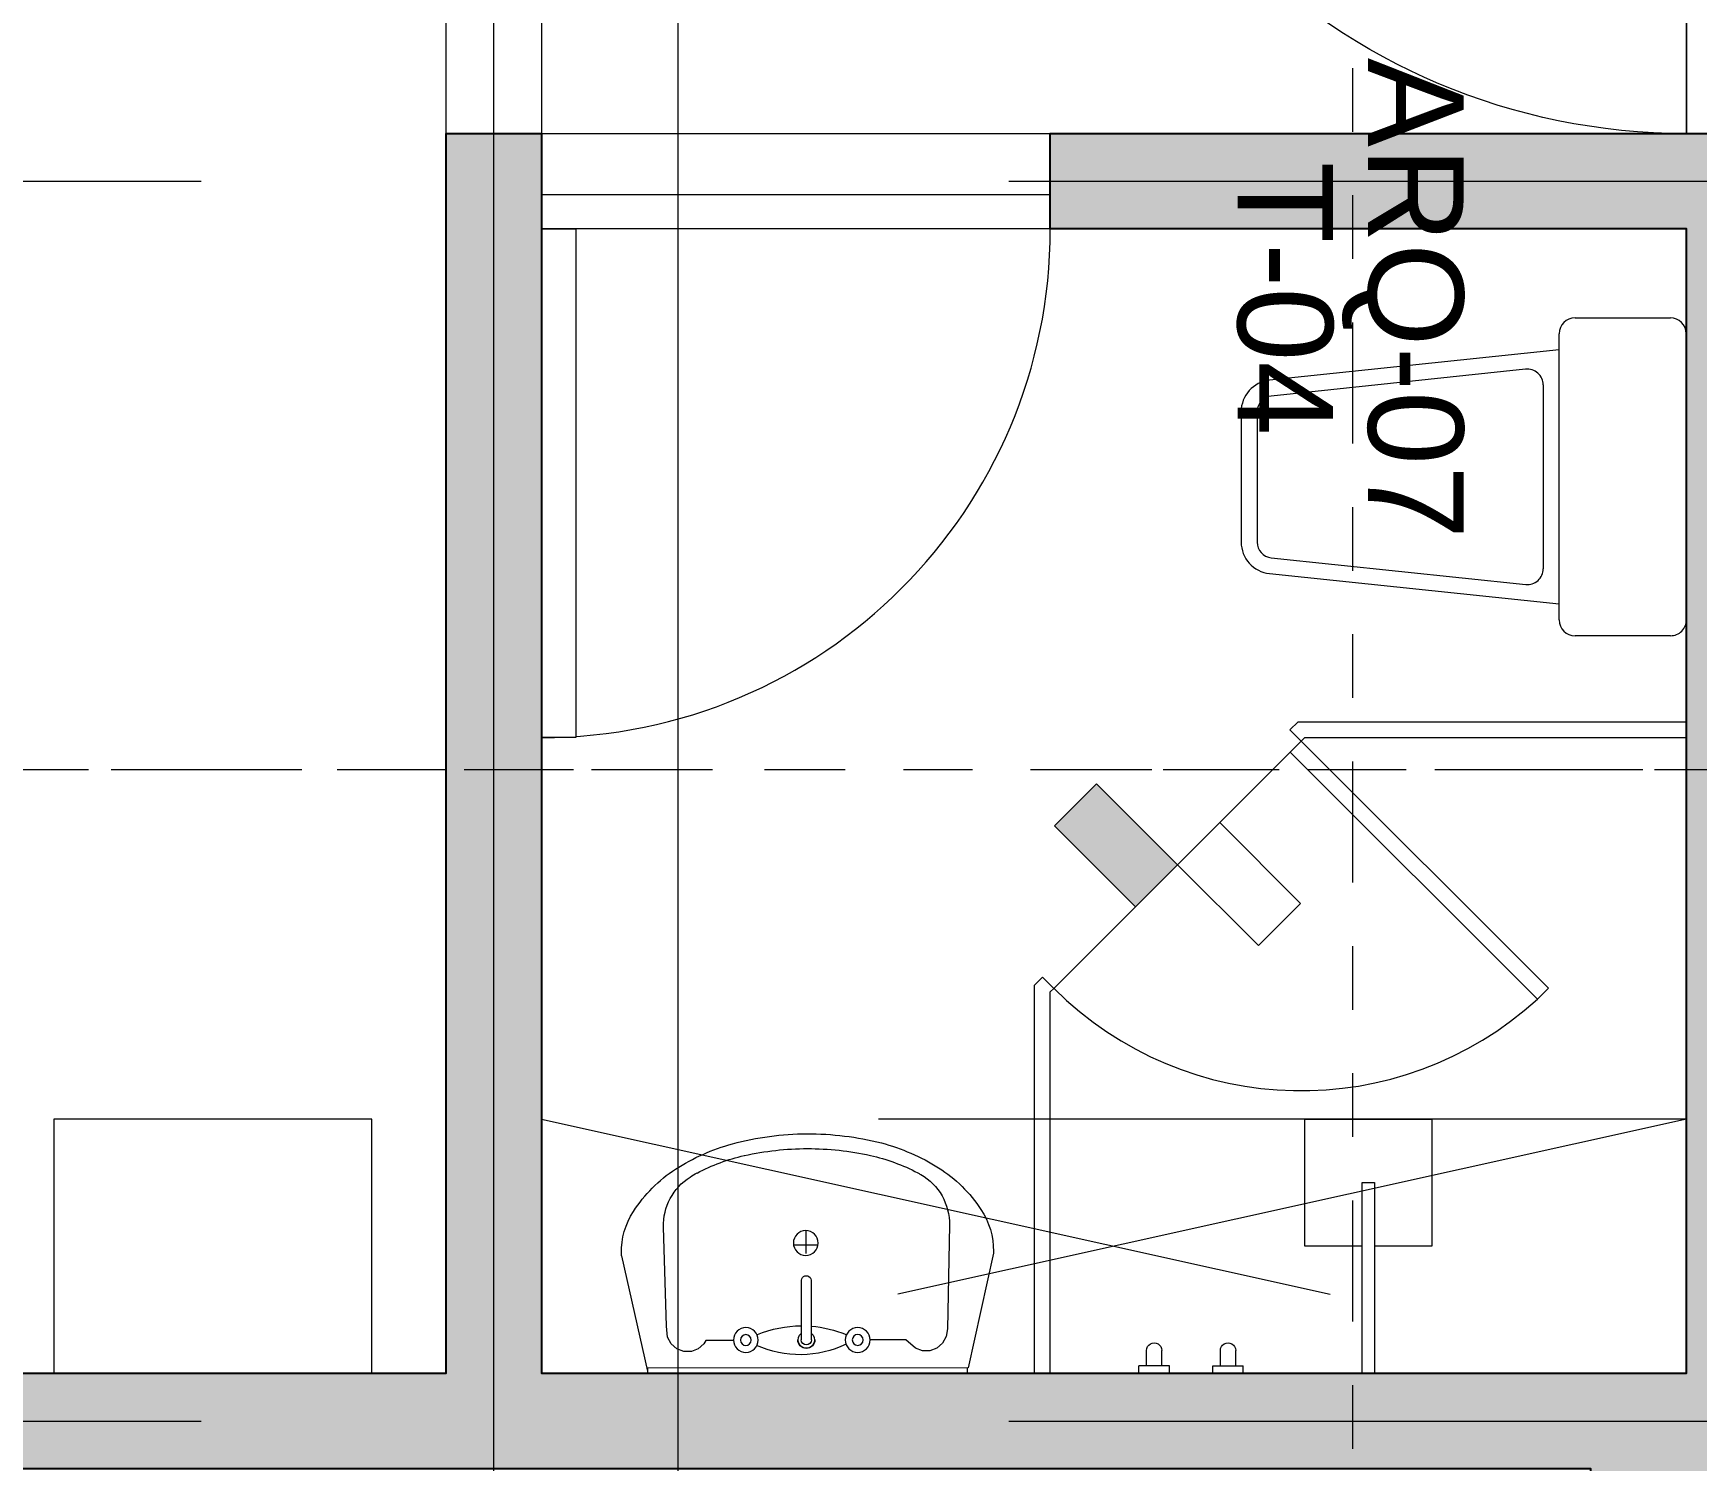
# Model space of a CAD drawing. Header units: metres. Extents: x -54 to 264, y -14 to 31.
# Drawn here: x 28.722 to 31.337, y 7.913 to 10.158 of the extents above; entities that cross this region are included whole.
import ezdxf
from ezdxf.enums import TextEntityAlignment as Align

# ---------------------------------------------------------------- set-up
doc = ezdxf.new("R2010")
doc.units = ezdxf.units.M
doc.header["$LTSCALE"] = 0.001
for name, pattern in [('CENTERX2', [101.6, 63.5, -12.7, 12.7, -12.7]), ('DIVIDEX2', [63.5, 25.4, -12.7, 0, -12.7, 0, -12.7]), ('HIDDENX2', [19.05, 12.7, -6.35])]:
    doc.linetypes.add(name, pattern=pattern)
doc.layers.get('0').update_dxf_attribs({"lineweight": 13, "true_color": 0x000000})
for name, color, linetype, lineweight, true_color in [('JACH-Anotaciones-Cotas-NivelesPiso-Grals', 7, 'Continuous', 13, 0x000000), ('JACH-Anotaciones-Cotas-NivelesPiso-Grals @ 0.075', 7, 'Continuous', 13, 0x000000), ('Jach-Anotaciones-Hatch-Lum50%', 9, 'Continuous', 13, 0x808080), ('Jach-Anotaciones-Hatch-Lum80%', 250, 'Continuous', 13, 0x333333), ('JACH-Anotaciones-Lineas-CORTE', 7, 'DIVIDEX2', 18, 0x000000), ('JACH-Anotaciones-Lineas-CORTE @ 0.05', 7, 'DIVIDEX2', 18, 0x000000), ('JACH-Anotaciones-Lineas-CORTE @ 0.075', 7, 'DIVIDEX2', 18, 0x000000), ('JACH-Anotaciones-Lineas-EJES', 7, 'CENTERX2', 9, 0x666666), ('JACH-Arq-Lineas-Piso', 7, 'Continuous', 13, 0x1a1a1a), ('JACH-Arq-Lineas-Proyeccion', 250, 'HIDDENX2', 13, 0x333333), ('JACH-Arq-Líneas-ProyeccionCerramientos', 7, 'HIDDENX2', 13, 0x000000), ('JACH-Arq-Mobiliario01-', 250, 'Continuous', 9, 0x333333), ('JACH-Arq-Muros01-Carga', 7, 'Continuous', 25, 0x000000), ('JACH-Arq-Puertas01-', 7, 'Continuous', 13, 0x404040), ('JACH-Arq-Ventanas-BajasyPisoTecho', 7, 'Continuous', 13, 0x404040)]:
    doc.layers.add(name, color=color, linetype=linetype, lineweight=lineweight, true_color=true_color)
doc.styles.add('01c-Arial-JACH(3mm)', font='arial.ttf', dxfattribs={"height": 3})

# ---------------------------------------------------------------- blocks, each defined once
blk = doc.blocks.new('*U68')
at = {"lineweight": 0, "ltscale": 100}
blk.add_wipeout([(-0.075, -0.17), (-0.075, 0.02), (-0.875, 0.02), (-0.875, -0.17)], dxfattribs=at).dxf.layer = 'Jach-Anotaciones-Hatch-Lum50%'
at = {"lineweight": 0}
blk.add_arc((-0.075, 0), 0.8, 90, 180, dxfattribs=at)
at = {"lineweight": 30}
blk.add_wipeout([(-0.129, 0), (-0.129, 0.8), (-0.075, 0.8), (-0.075, 0)], dxfattribs=at)
blk.add_lwpolyline([(-0.129, 0), (-0.129, 0.8), (-0.075, 0.8), (-0.075, 0)], close=True)
at = {"layer": 'Jach-Anotaciones-Hatch-Lum50%', "color": 9}
blk.add_lwpolyline([(-0.075, -0.054), (-0.875, -0.054), (-0.875, 0), (-0.075, 0)], close=True, dxfattribs=at)
blk = doc.blocks.new('A$C274B7A8C')
for p, q in [((0.025, 0.7), (0.475, 0.7)), ((0, 0.525), (0, 0.675)), ((0.5, 0.675), (0.5, 0.525)), ((0.475, 0.5), (0.025, 0.5)), ((0.05, 0.5), (0.0979, 0.0448)), ((0.4021, 0.0448), (0.45, 0.5)), ((0.1055, 0.475), (0.3945, 0.475)), ((0.0807, 0.4474), (0.1228, 0.0474)), ((0.3772, 0.0474), (0.4193, 0.4474)), ((0.1476, 0.025), (0.3524, 0.025)), ((0.1476, 0), (0.3524, 0))]:
    blk.add_line(p, q)
for centre, radius, start, end in [((0.025, 0.675), 0.025, 90, 180), ((0.475, 0.675), 0.025, 0, 90), ((0.025, 0.525), 0.025, 180, 270), ((0.475, 0.525), 0.025, 270, 0), ((0.1055, 0.45), 0.025, 90, 186.009), ((0.3945, 0.45), 0.025, 353.991, 90), ((0.1476, 0.05), 0.05, 186.009, 270), ((0.1476, 0.05), 0.025, 186.009, 270), ((0.3524, 0.05), 0.025, 270, 353.991), ((0.3524, 0.05), 0.05, 270, 353.991)]:
    blk.add_arc(centre, radius, start, end)
blk = doc.blocks.new('A$C6AA41FE3')
at = {"linetype": 'ByBlock'}
for p, q in [((0.1919, 0.5849), (0.3733, 0.5439)), ((0.3687, 0.04), (0.3687, 0.5439)), ((0.3687, 0.5439), (0.3772, 0.5439)), ((0.3772, 0.0411), (0.3772, 0.5439)), ((0.3026, 0.514), (0.1469, 0.5187)), ((0.32, 0.5127), (0.3026, 0.514)), ((0.3305, 0.5069), (0.32, 0.5127)), ((0.3383, 0.4979), (0.3305, 0.5069)), ((0.3425, 0.4869), (0.3383, 0.4979)), ((0.3383, 0.4642), (0.3425, 0.4752)), ((0.3425, 0.4752), (0.3425, 0.4869)), ((0.3251, 0.409), (0.3253, 0.4524)), ((0.3253, 0.4524), (0.3305, 0.4553)), ((0.3305, 0.4553), (0.3383, 0.4642)), ((0.1747, 0.3146), (0.1747, 0.2774)), ((0.1525, 0.2951), (0.1884, 0.2951)), ((0.2326, 0.3025), (0.3243, 0.3025)), ((0.2326, 0.3021), (0.2326, 0.3025)), ((0.3243, 0.3025), (0.3243, 0.3024)), ((0.2326, 0.2863), (0.2326, 0.2867)), ((0.3243, 0.2863), (0.2326, 0.2863)), ((0.3243, 0.2864), (0.3243, 0.2863)), ((0.3243, 0.1379), (0.3245, 0.1941)), ((0.3374, 0.1229), (0.3243, 0.1379)), ((0.3415, 0.1119), (0.3374, 0.1229)), ((0.3415, 0.1002), (0.3415, 0.1119)), ((0.3191, 0.0744), (0.3296, 0.0802)), ((0.3296, 0.0802), (0.3374, 0.0892)), ((0.3374, 0.0892), (0.3415, 0.1002)), ((0.144, 0.0693), (0.3071, 0.0724)), ((0.3071, 0.0724), (0.3191, 0.0744)), ((0.188, 0), (0.3687, 0.04)), ((0.3772, 0.0411), (0.3687, 0.0411))]:
    blk.add_line(p, q, dxfattribs=at)
for centre, radius in [((0.3245, 0.3895), 0.0195), ((0.3245, 0.3895), 0.00849), ((0.172, 0.2951), 0.0195), ((0.3245, 0.2136), 0.0195), ((0.3245, 0.2136), 0.00849)]:
    blk.add_circle(centre, radius, dxfattribs=at)
for centre, radius, start, end in [((0.1864, 0.4671), 0.118, 89.1785, 123.1413), ((0.1877, 0.4667), 0.1183, 87.9266, 89.8113), ((0.241, 0.3799), 0.2208, 122.6461, 147.0936), ((0.3304, 0.324), 0.3262, 147.383, 164.6821), ((0.1441, 0.4288), 0.09, 88.2595, 147.7588), ((0.2193, 0.3814), 0.1789, 147.7588, 151.7723), ((0.3272, 0.3256), 0.3003, 152.1306, 167.3001), ((0.4743, 0.289), 0.4743, 165.1956, 179.4863), ((0.5, 0.2906), 0.4766, 167.7656, 179.7702), ((0.4839, 0.3016), 0.1818, 157.4645, 179.7061), ((0.1798, 0.3042), 0.1678, 334.4875, 24.1794), ((0.4743, 0.2935), 0.4743, 180.0316, 194.3223), ((0.5, 0.2944), 0.4766, 180.2298, 192.2344), ((0.2312, 0.2944), 0.0078, 80.1551, 279.8449), ((0.3243, 0.2944), 0.013, 218.4979, 141.5021), ((0.3243, 0.2944), 0.0134, 270, 90), ((0.3243, 0.2944), 0.00798, 270, 90), ((0.4839, 0.3016), 0.1818, 184.8087, 202.5355), ((0.3272, 0.2594), 0.3003, 192.6999, 207.8694), ((0.33, 0.2597), 0.3262, 194.841, 212.14), ((0.2193, 0.2037), 0.1789, 208.2281, 209.9799), ((0.1423, 0.1592), 0.09, 209.9799, 271.0537), ((0.2402, 0.2046), 0.2208, 212.4413, 236.8887), ((0.1848, 0.1179), 0.1179, 236.4084, 270.3713), ((0.1861, 0.1183), 0.1183, 269.7541, 270.9471)]:
    blk.add_arc(centre, radius, start, end, dxfattribs=at)
blk = doc.blocks.new('*U66')
at = {"lineweight": 0, "ltscale": 100}
blk.add_wipeout([(-0.095, 0), (0.095, 0), (0.095, -1), (-0.095, -1)], dxfattribs=at).dxf.layer = 'Jach-Anotaciones-Hatch-Lum50%'
at = {"lineweight": 0}
blk.add_arc((0.075, 0), 1, 270, 360, dxfattribs=at)
at = {"lineweight": 30}
blk.add_wipeout([(0.075, -0.054), (1.075, -0.054), (1.075, 0), (0.075, 0)], dxfattribs=at)
blk.add_lwpolyline([(0.075, -0.054), (1.075, -0.054), (1.075, 0), (0.075, 0)], close=True)
at = {"layer": 'Jach-Anotaciones-Hatch-Lum50%', "color": 9}
blk.add_lwpolyline([(0.021, 0), (0.021, -1), (0.075, -1), (0.075, 0)], close=True, dxfattribs=at)
blk = doc.blocks.new('*U88')
at = {"lineweight": 0, "ltscale": 100}
h = blk.add_hatch(color=256, dxfattribs=at)
h.dxf.hatch_style = 1
h.paths.add_polyline_path([(0, 0), (0, -1.25), (2.4, -1.25), (2.4, 0)])
for points in [[(-2.4, 1.25), (-2.4, 0), (0, 0), (0, 1.25)], [(0, 0), (0, -1.25), (2.4, -1.25), (2.4, 0)]]:
    blk.add_lwpolyline(points, close=True, dxfattribs=at)
blk = doc.blocks.new('*U588')
at = {"layer": 'JACH-Anotaciones-Cotas-NivelesPiso-Grals @ 0.075', "xscale": -0.07500000000000002, "yscale": 0.07500000000000002, "zscale": 0.07500000000000002, "rotation": 315.0000000000049}
blk.add_blockref('*U88', (30.5209, 8.85), dxfattribs=at)
blk = doc.blocks.new('*U298')
at = {"linetype": 'DIVIDEX2', "lineweight": 0, "ltscale": 100}
blk.add_lwpolyline([(-772.495, 0), (50.688, 0)], dxfattribs=at)
at = {"lineweight": 0, "ltscale": 100, "style": '01c-Arial-JACH(3mm)'}
for tag, p in [('JACH-SECCIONMURO', (-777.995, 2.109)), ('NO.DEPLANO', (-777.995, -1.994))]:
    blk.add_attdef(tag, text='', height=3, dxfattribs=at).set_placement(p, align=Align.MIDDLE_CENTER)
blk = doc.blocks.new('*U645')
at = {"layer": 'JACH-Anotaciones-Lineas-CORTE @ 0.05', "xscale": 0.05, "yscale": 0.05, "zscale": 0.05}
blk.add_blockref('*U298', (50.9401, 9), dxfattribs=at)
at = {"layer": 'JACH-Anotaciones-Lineas-CORTE @ 0.075', "xscale": 0.075, "yscale": 0.075, "zscale": 0.075}
blk.add_blockref('*U298', (50.9401, 9), dxfattribs=at)
blk = doc.blocks.new('*U292')
at = {"linetype": 'DIVIDEX2', "lineweight": 0, "ltscale": 100}
blk.add_lwpolyline([(-810.476, 0), (-344.582, 0)], dxfattribs=at)
at = {"lineweight": 0, "ltscale": 100, "style": '01c-Arial-JACH(3mm)'}
for tag, p in [('JACH-SECCIONMURO', (-815.976, 2.109)), ('NO.DEPLANO', (-815.976, -1.994))]:
    blk.add_attdef(tag, text='', height=3, dxfattribs=at).set_placement(p, align=Align.MIDDLE_CENTER)
blk = doc.blocks.new('*U650')
at = {"layer": 'JACH-Anotaciones-Lineas-CORTE @ 0.05'}
ref = blk.add_blockref('*U292', (-30.7959, -31.0582), dxfattribs=dict(at, xscale=0.05, yscale=0.05, zscale=-0.05, rotation=270))
ref.add_attrib('NO.DEPLANO', 'ARQ-07', dxfattribs={"layer": '0', "lineweight": 0, "ltscale": 100, "height": 0.15, "rotation": 270, "style": '01c-Arial-JACH(3mm)'}).set_placement((30.8956, 9.7406), align=Align.MIDDLE_CENTER)
ref.add_attrib('JACH-SECCIONMURO', 'T-04', dxfattribs={"layer": '0', "lineweight": 0, "ltscale": 100, "height": 0.15, "rotation": 270, "style": '01c-Arial-JACH(3mm)'}).set_placement((30.6904, 9.7406), align=Align.MIDDLE_CENTER)
at = {"layer": 'JACH-Anotaciones-Lineas-CORTE @ 0.075', "xscale": -0.075, "yscale": 0.075, "zscale": 0.075, "rotation": 90}
blk.add_blockref('*U292', (30.7959, -31.0582), dxfattribs=at)

msp = doc.modelspace()

# ---------------------------------------------------------------- hatches: boundary and pattern name
at = {"layer": 'Jach-Anotaciones-Hatch-Lum80%', "ltscale": 100}
h = msp.add_hatch(color=256, dxfattribs=at)
h.dxf.hatch_style = 1
h.paths.add_polyline_path([(26.4609, 7.2), (26.1609, 7.2), (26.1609, 7.9), (26.1609, 8.7), (26.4609, 8.7), (26.4609, 8.05), (29.3709, 8.05), (29.3709, 10), (29.5209, 10), (29.5209, 8.05), (31.3209, 8.05), (31.3209, 9.85), (30.3209, 9.85), (30.3209, 10), (31.4709, 10), (31.4709, 7.2), (31.1709, 7.2), (31.1709, 7.9), (26.4609, 7.9)])

# ---------------------------------------------------------------- linework, layer by layer
msp.add_lwpolyline([(29.2543, 8.05), (29.2543, 8.45), (28.7543, 8.45), (28.7543, 8.05)], close=True)
at = {"layer": 'JACH-Anotaciones-Lineas-EJES', "ltscale": 100}
for points in [[(29.4459, -2.375), (29.4459, 25.9153)], [(22.6359, 7.975), (52.1472, 7.975)]]:
    msp.add_lwpolyline(points, dxfattribs=at)
at = {"layer": 'JACH-Arq-Lineas-Proyeccion', "ltscale": 100}
msp.add_lwpolyline([(29.5209, 8.05), (31.3209, 8.05), (31.3209, 8.45), (29.5209, 8.45)], close=True, dxfattribs=at)
for points in [[(29.5209, 8.45), (31.3209, 8.05)], [(31.3209, 8.45), (29.5209, 8.05)]]:
    msp.add_lwpolyline(points, dxfattribs=at)
at = {"layer": 'JACH-Arq-Mobiliario01-'}
for p, q in [((30.4723, 8.062), (30.4723, 8.086)), ((30.4963, 8.062), (30.4963, 8.086)), ((30.5883, 8.062), (30.5883, 8.086)), ((30.6123, 8.062), (30.6123, 8.086)), ((30.4603, 8.05), (30.4603, 8.062)), ((30.5083, 8.062), (30.4603, 8.062)), ((30.5083, 8.05), (30.5083, 8.062)), ((30.5763, 8.05), (30.5763, 8.062)), ((30.5763, 8.062), (30.6243, 8.062)), ((30.6243, 8.05), (30.6243, 8.062)), ((30.5083, 8.05), (30.4603, 8.05)), ((30.5763, 8.05), (30.6243, 8.05))]:
    msp.add_line(p, q, dxfattribs=at)
at = {"layer": 'JACH-Arq-Mobiliario01-', "ltscale": 100}
msp.add_lwpolyline([(30.8114, 8.25), (30.7209, 8.25), (30.7209, 8.45), (30.9209, 8.45), (30.9209, 8.25), (30.8304, 8.25)], dxfattribs=at)
msp.add_lwpolyline([(30.8304, 8.05), (30.8114, 8.05), (30.8114, 8.35), (30.8304, 8.35)], close=True, dxfattribs=at)
at = {"layer": 'JACH-Arq-Mobiliario01-', "extrusion": (0, 0, -1)}
for centre in [(30.4843, 8.086), (30.6003, 8.086)]:
    msp.add_ellipse(centre, major_axis=(0.00849, -0.00849), ratio=1, start_param=2.356194, end_param=5.497787, dxfattribs=at)
at = {"layer": 'JACH-Arq-Ventanas-BajasyPisoTecho', "ltscale": 100}
for points in [[(30.6977, 9.0621), (30.7105, 9.075), (31.3209, 9.075)], [(30.7153, 9.0445), (30.6977, 9.0621)], [(30.7153, 9.0445), (30.7209, 9.05), (31.3209, 9.05)], [(30.2959, 8.05), (30.2959, 8.6604), (30.3087, 8.6732)], [(30.3264, 8.6555), (30.3087, 8.6732)], [(30.3209, 8.05), (30.3209, 8.65), (30.3264, 8.6555)]]:
    msp.add_lwpolyline(points, dxfattribs=at)
msp.add_lwpolyline([(31.1039, 8.6559), (30.7153, 9.0445), (30.6981, 9.0273), (31.0871, 8.6384)], close=True, dxfattribs=at)
msp.add_arc((30.7153, 9.0445), 0.55, 225, 312.467, dxfattribs=at)

# ---------------------------------------------------------------- block references
at = {"layer": 'JACH-Arq-Mobiliario01-', "ltscale": 100, "rotation": 270.0201420111454}
msp.add_blockref('A$C274B7A8C', (30.6208, 9.71), dxfattribs=at)
at = {"layer": 'JACH-Arq-Mobiliario01-', "ltscale": 100, "xscale": -1, "rotation": 90.0503622611195}
msp.add_blockref('A$C6AA41FE3', (30.2314, 8.4272), dxfattribs=at)

# ---------------------------------------------------------------- next in the draw order: block references
at = {"layer": 'JACH-Arq-Puertas01-', "ltscale": 100, "rotation": 180}
msp.add_blockref('*U68', (29.4459, 9.85), dxfattribs=at)

# ---------------------------------------------------------------- next in the draw order: linework, layer by layer
at = {"layer": 'JACH-Anotaciones-Lineas-EJES', "ltscale": 100}
for points in [[(29.7359, -2.3716), (29.7359, 25.9187)], [(22.6359, 9.925), (52.1472, 9.925)]]:
    msp.add_lwpolyline(points, dxfattribs=at)
at = {"layer": 'JACH-Arq-Lineas-Piso', "ltscale": 100}
msp.add_lwpolyline([(30.3264, 8.6555), (30.7153, 9.0445)], dxfattribs=at)
at = {"layer": 'JACH-Arq-Líneas-ProyeccionCerramientos', "lineweight": 0, "ltscale": 100}
msp.add_lwpolyline([(29.3709, 11), (29.5209, 11), (29.5209, 10), (29.3709, 10)], close=True, dxfattribs=at)
at = {"layer": 'JACH-Arq-Muros01-Carga', "color": 3, "ltscale": 100}
msp.add_lwpolyline([(26.4609, 7.2), (26.1609, 7.2), (26.1609, 7.9), (26.1609, 8.7), (26.4609, 8.7), (26.4609, 8.05), (29.3709, 8.05), (29.3709, 10), (29.5209, 10), (29.5209, 8.05), (31.3209, 8.05), (31.3209, 9.85), (30.3209, 9.85), (30.3209, 10), (31.4709, 10), (31.4709, 7.2), (31.1709, 7.2), (31.1709, 7.9), (26.4609, 7.9)], close=True, dxfattribs=at)

# ---------------------------------------------------------------- next in the draw order: block references
at = {"layer": 'JACH-Anotaciones-Cotas-NivelesPiso-Grals', "lineweight": 0}
msp.add_blockref('*U588', (0, 0), dxfattribs=at)
at = {"layer": 'JACH-Anotaciones-Lineas-CORTE', "lineweight": 0}
msp.add_blockref('*U645', (0, 0), dxfattribs=at)

# ---------------------------------------------------------------- next in the draw order: block references
at = {"layer": 'JACH-Arq-Puertas01-', "ltscale": 100, "xscale": -1}
msp.add_blockref('*U66', (31.3959, 11), dxfattribs=at)

# ---------------------------------------------------------------- next in the draw order: linework, layer by layer
at = {"layer": 'JACH-Arq-Líneas-ProyeccionCerramientos', "lineweight": 0, "ltscale": 100}
msp.add_lwpolyline([(31.3209, 11), (31.3209, 10)], dxfattribs=at)
msp.add_lwpolyline([(29.5209, 10), (30.3209, 10), (30.3209, 9.85), (29.5209, 9.85)], close=True, dxfattribs=at)

# ---------------------------------------------------------------- next in the draw order: block references
at = {"layer": 'JACH-Anotaciones-Lineas-CORTE', "lineweight": 0}
msp.add_blockref('*U650', (0, 0), dxfattribs=at)

doc.saveas('drawing.dxf')
